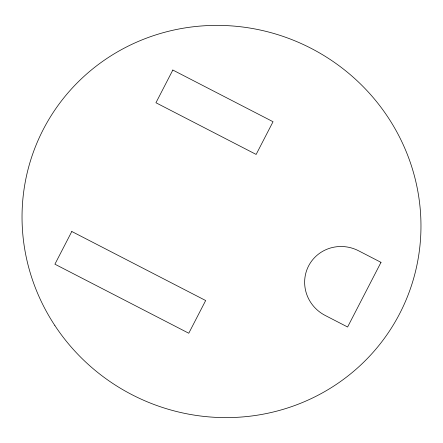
<?xml version="1.0" encoding="UTF-8"?>
<svg xmlns="http://www.w3.org/2000/svg" width="443" height="443" viewBox="0 0 443 443"><rect width="100%" height="100%" fill="white"/><g stroke="black" fill="none" stroke-linecap="round" stroke-linejoin="round"><path stroke-width="0.66" d="M71.805 231.49L54.91 264.194L188.773 333.236L205.668 300.531L71.805 231.49M172.831 70.044L155.942 102.748L256.143 154.43L273.038 121.725L172.831 70.044M381.002 262.35L347.605 327.006L325.555 315.632A37.439 36.392 26.7 0 1 308.594 265.944A37.439 36.392 26.7 0 1 358.952 250.976L381.002 262.35M54.877 325.544A200.59 194.97 26.7 0 0 399.774 313.45A200.59 194.97 26.7 0 0 209.849 25.506A200.59 194.97 26.7 0 0 54.877 325.544"/></g></svg>
